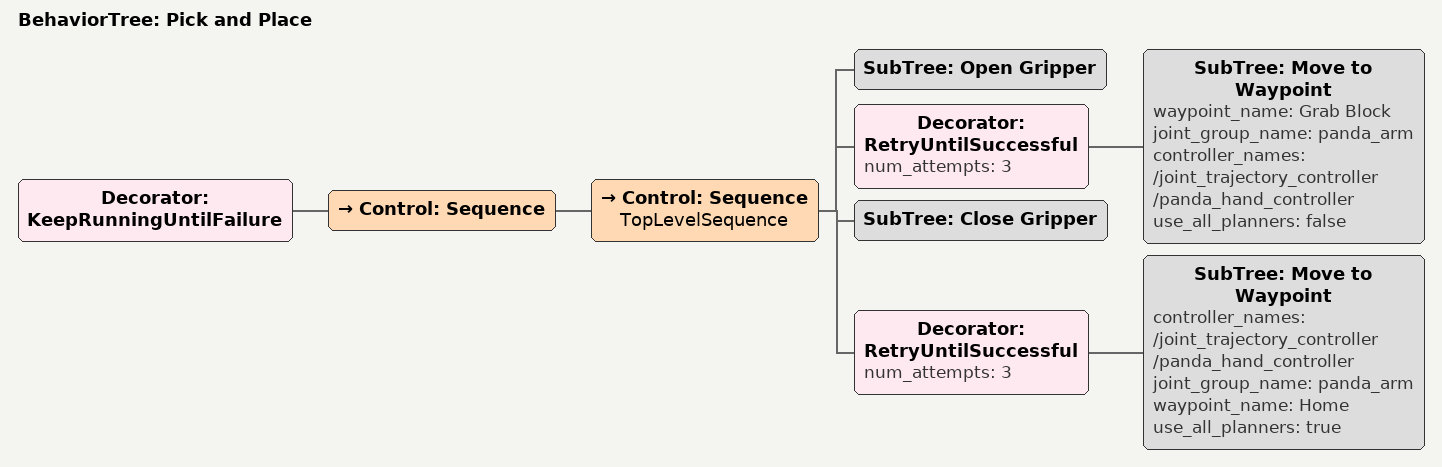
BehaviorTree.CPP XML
<?xml version='1.0' encoding='UTF-8'?>
<root BTCPP_format="4" main_tree_to_execute="Pick and Place">
  <BehaviorTree ID="Pick and Place" _description="Pick and place an cube object">
    <Decorator ID="KeepRunningUntilFailure">
      <Control ID="Sequence">
        <Control ID="Sequence" name="TopLevelSequence">
          <SubTree ID="Open Gripper"/>
          <Decorator ID="RetryUntilSuccessful" num_attempts="3">
            <SubTree ID="Move to Waypoint" waypoint_name="Grab Block" joint_group_name="panda_arm" controller_names="/joint_trajectory_controller /panda_hand_controller" use_all_planners="false"/>
          </Decorator>
          <SubTree ID="Close Gripper"/>
          <Decorator ID="RetryUntilSuccessful" num_attempts="3">
            <SubTree ID="Move to Waypoint" controller_names="/joint_trajectory_controller /panda_hand_controller" joint_group_name="panda_arm" waypoint_name="Home" use_all_planners="true"/>
          </Decorator>
        </Control>
      </Control>
    </Decorator>
  </BehaviorTree>
</root>
